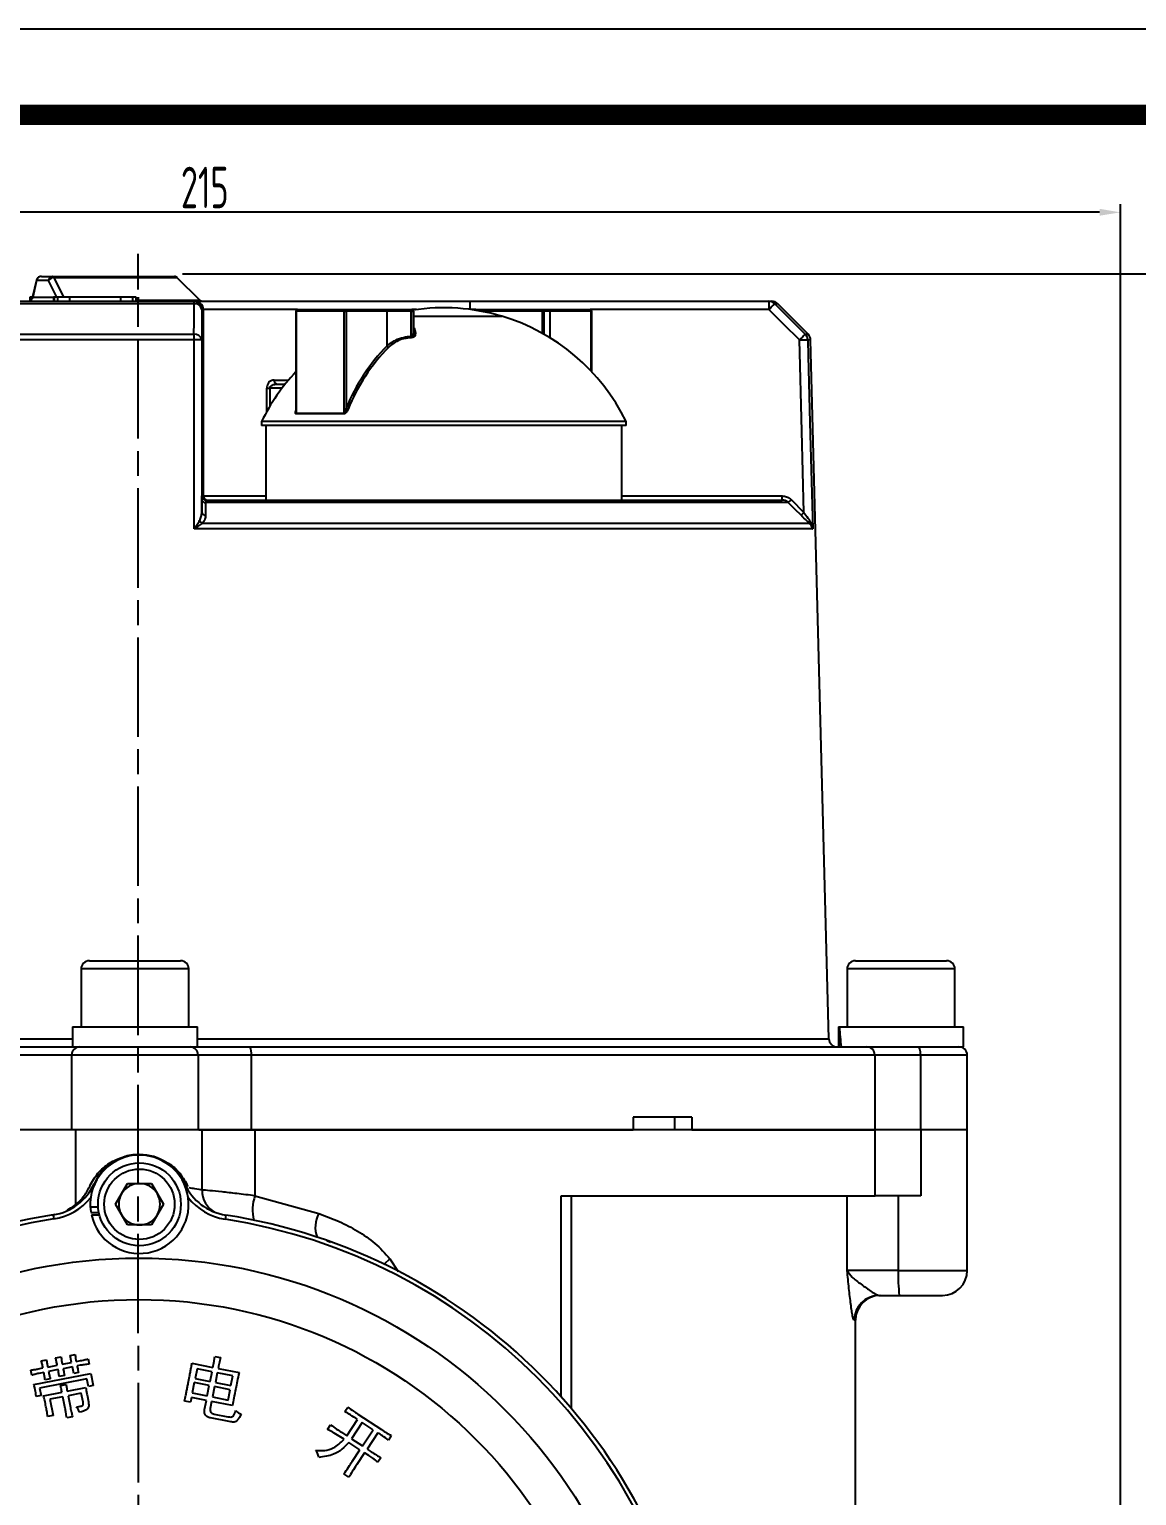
# Model space of a CAD drawing. Header units: millimetres. Extents: x 7829 to 9013, y 2050 to 2917.
# Drawn here: x 8689.8 to 8823.4, y 2739.6 to 2916.6 of the extents above; entities that cross this region are included whole.
import ezdxf

# ---------------------------------------------------------------- set-up
doc = ezdxf.new("R2010")
doc.units = ezdxf.units.MM
doc.linetypes.add('AM_ISO08W050', pattern=[18, 12, -1.5, 3, -1.5])
doc.layers.add('AM_5', color=3, linetype='Continuous', lineweight=25)
doc.layers.add('AM_7', color=4, linetype='AM_ISO08W050', lineweight=25)
doc.styles.add('工程字', font='gbenor.shx', dxfattribs={"width": 0.707, "bigfont": 'hztxt.shx'})
doc.dimstyles.new('AM_GB$0', dxfattribs={"dimtxt": 3.5, "dimasz": 2.5, "dimexe": 1, "dimexo": 1, "dimgap": 0.5, "dimtad": 1, "dimdsep": 46, "dimtxsty": '工程字', "dimcen": 0, "dimclrd": 256, "dimclre": 256, "dimclrt": 2, "dimadec": 0, "dimazin": 2, "dimtp": 0.1, "dimtm": 0.1, "dimtfac": 0.71, "dimtmove": 0, "dimatfit": 3, "dimfxl": 0, "dimlwd": -1, "dimlwe": -1, "dimarcsym": 0})

# ---------------------------------------------------------------- blocks, each defined once
blk = doc.blocks.new('*D30')
at = {"layer": 'AM_5', "transparency": 16777216}
for p, q in [((8708.28, 2887.08), (8851.25, 2887.08)), ((8850.25, 2590.58), (8850.25, 2884.58)), ((8775.49, 2588.08), (8851.25, 2588.08))]:
    blk.add_line(p, q, dxfattribs=at)
for points in [[(8849.84, 2884.58), (8850.67, 2884.58), (8850.25, 2887.08)], [(8849.84, 2590.58), (8850.67, 2590.58), (8850.25, 2588.08)]]:
    blk.add_solid(points, dxfattribs=at)
at = {"layer": 'Defpoints', "color": 0}
for p in [(8707.28, 2887.08), (8850.25, 2887.08), (8774.49, 2588.08)]:
    blk.add_point(p, dxfattribs=at)
at = {"layer": 'AM_5', "color": 2, "transparency": 16777216, "insert": (8847.25, 2737.58), "char_height": 5, "attachment_point": 5, "rotation": 90, "style": '工程字'}
blk.add_mtext('299', dxfattribs=at)
blk = doc.blocks.new('*D31')
at = {"layer": 'AM_5', "transparency": 16777216}
for p, q in [((8602.99, 2794.08), (8602.99, 2895.52)), ((8818.97, 2894.52), (8605.49, 2894.52)), ((8821.47, 2726.28), (8821.47, 2895.52))]:
    blk.add_line(p, q, dxfattribs=at)
for points in [[(8605.49, 2894.94), (8605.49, 2894.11), (8602.99, 2894.52)], [(8818.97, 2894.94), (8818.97, 2894.11), (8821.47, 2894.52)]]:
    blk.add_solid(points, dxfattribs=at)
at = {"layer": 'Defpoints', "color": 0}
for p in [(8602.99, 2894.52), (8602.99, 2793.08), (8821.47, 2725.28)]:
    blk.add_point(p, dxfattribs=at)
at = {"layer": 'AM_5', "color": 2, "transparency": 16777216, "insert": (8710.95, 2897.52), "char_height": 5, "attachment_point": 5, "style": '工程字'}
blk.add_mtext('215', dxfattribs=at)

msp = doc.modelspace()

# ---------------------------------------------------------------- linework, layer by layer
msp.add_line((9012.977, 2916.611), (7829.102, 2916.611))
at = {"color": 7, "linetype": 'Continuous', "lineweight": 25}
for p, q in [((8690.639, 2886.324), (8690.175, 2884.324)), ((8690.66, 2886.279), (8690.196, 2884.279)), ((8692.093, 2886.279), (8690.66, 2886.279)), ((8690.716, 2886.511), (8690.717, 2886.511)), ((8691.246, 2886.779), (8692.528, 2886.779)), ((8692.528, 2886.779), (8707.284, 2886.779)), ((8707.638, 2886.632), (8692.729, 2886.632)), ((8710.345, 2883.925), (8707.638, 2886.632)), ((8626.573, 2883.779), (8709.605, 2883.779)), ((8689.841, 2884.279), (8689.841, 2883.836)), ((8689.949, 2884.279), (8689.841, 2884.279)), ((8689.949, 2884.279), (8689.949, 2883.934)), ((8690.139, 2884.279), (8689.949, 2884.279)), ((8690.139, 2884.279), (8690.139, 2884.214)), ((8690.196, 2884.279), (8692.685, 2884.279)), ((8692.685, 2883.78), (8692.654, 2883.779)), ((8692.685, 2884.279), (8692.685, 2883.779)), ((8692.758, 2884.279), (8692.685, 2884.279)), ((8692.758, 2884.279), (8692.758, 2883.779)), ((8693.17, 2884.279), (8692.758, 2884.279)), ((8693.17, 2884.279), (8693.17, 2883.779)), ((8694.611, 2884.279), (8694.611, 2883.779)), ((8700.793, 2884.279), (8694.611, 2884.279)), ((8700.793, 2884.279), (8700.793, 2883.779)), ((8702.225, 2884.279), (8702.225, 2883.779)), ((8702.637, 2884.279), (8702.225, 2884.279)), ((8702.637, 2884.279), (8702.637, 2883.779)), ((8702.652, 2884.279), (8702.637, 2884.279)), ((8702.652, 2884.279), (8702.652, 2883.779)), ((8702.668, 2884.279), (8702.668, 2883.779)), ((8702.679, 2884.279), (8702.679, 2883.779)), ((8702.689, 2884.279), (8702.689, 2883.779)), ((8702.694, 2884.279), (8702.694, 2883.779)), ((8702.708, 2884.279), (8702.708, 2883.779)), ((8702.725, 2884.279), (8702.725, 2883.779)), ((8702.817, 2883.925), (8710.345, 2883.925)), ((8702.885, 2884.279), (8702.885, 2883.779)), ((8702.899, 2884.279), (8702.899, 2883.779)), ((8709.605, 2883.779), (8709.788, 2883.779)), ((8709.788, 2883.779), (8742.955, 2883.779)), ((8742.955, 2883.779), (8779.051, 2883.779)), ((8779.051, 2883.779), (8779.409, 2883.779)), ((8709.666, 2883.486), (8625.866, 2883.486)), ((8710.605, 2882.779), (8710.586, 2879.111)), ((8710.788, 2882.779), (8710.605, 2882.779)), ((8710.788, 2860.279), (8710.788, 2882.779)), ((8722.153, 2882.779), (8710.788, 2882.779)), ((8721.953, 2882.579), (8721.953, 2870.421)), ((8721.953, 2882.579), (8721.987, 2882.579)), ((8721.987, 2882.579), (8721.987, 2870.295)), ((8727.768, 2882.579), (8721.987, 2882.579)), ((8722.153, 2882.779), (8727.88, 2882.779)), ((8727.768, 2870.295), (8727.768, 2882.579)), ((8727.768, 2882.579), (8728.022, 2882.579)), ((8727.88, 2882.779), (8732.813, 2882.779)), ((8728.022, 2882.579), (8728.022, 2870.866)), ((8732.954, 2882.579), (8728.022, 2882.579)), ((8732.813, 2882.779), (8735.932, 2882.779)), ((8732.954, 2878.399), (8732.954, 2882.579)), ((8735.879, 2882.579), (8732.954, 2882.579)), ((8735.879, 2879.554), (8735.879, 2882.579)), ((8735.879, 2882.579), (8736.132, 2882.579)), ((8736.518, 2882.779), (8735.936, 2882.779)), ((8736.132, 2882.579), (8736.132, 2879.856)), ((8736.136, 2882.579), (8736.132, 2882.579)), ((8736.136, 2879.975), (8736.136, 2882.579)), ((8736.136, 2881.979), (8739.803, 2881.979)), ((8736.136, 2881.976), (8746.803, 2881.976)), ((8739.803, 2881.979), (8746.803, 2881.979)), ((8743.67, 2882.779), (8743.088, 2882.779)), ((8743.67, 2882.779), (8751.7, 2882.779)), ((8751.706, 2882.579), (8744.327, 2882.579)), ((8746.803, 2881.976), (8746.803, 2881.979)), ((8751.7, 2882.779), (8752.521, 2882.779)), ((8751.706, 2879.911), (8751.706, 2882.579)), ((8751.706, 2882.579), (8751.9, 2882.579)), ((8751.9, 2879.802), (8751.9, 2882.579)), ((8752.662, 2882.579), (8751.9, 2882.579)), ((8752.521, 2882.779), (8757.453, 2882.779)), ((8757.595, 2882.579), (8752.662, 2882.579)), ((8752.662, 2879.351), (8752.662, 2882.579)), ((8779.046, 2882.779), (8757.453, 2882.779)), ((8757.595, 2875.34), (8757.595, 2882.579)), ((8757.595, 2882.579), (8757.653, 2882.579)), ((8757.653, 2875.278), (8757.653, 2882.579)), ((8780.116, 2883.486), (8779.755, 2883.486)), ((8783.784, 2879.818), (8780.116, 2883.486)), ((8736.132, 2879.856), (8736.115, 2879.975)), ((8709.669, 2879.137), (8621.906, 2879.137)), ((8622.198, 2879.818), (8709.645, 2879.818)), ((8710.586, 2879.111), (8710.584, 2858.304)), ((8783.438, 2879.818), (8783.784, 2879.818)), ((8784.076, 2879.137), (8783.729, 2879.137)), ((8786.286, 2794.753), (8784.076, 2879.137)), ((8718.432, 2873.279), (8718.815, 2873.279)), ((8718.432, 2870.478), (8718.432, 2873.279)), ((8718.815, 2873.279), (8718.815, 2871.137)), ((8720.265, 2873.279), (8718.815, 2873.279)), ((8719.332, 2874.279), (8721.063, 2874.279)), ((8719.698, 2873.779), (8720.653, 2873.779)), ((8727.755, 2870.2), (8721.967, 2870.2)), ((8721.987, 2870.295), (8727.768, 2870.295)), ((8717.803, 2869.279), (8717.803, 2868.779)), ((8761.803, 2869.279), (8717.803, 2869.279)), ((8761.803, 2868.779), (8717.803, 2868.779)), ((8718.303, 2868.779), (8718.303, 2859.779)), ((8761.303, 2859.779), (8761.303, 2868.779)), ((8761.803, 2868.779), (8761.803, 2869.279)), ((8710.584, 2858.304), (8710.592, 2859.84)), ((8710.597, 2860.279), (8710.788, 2860.279)), ((8710.788, 2860.279), (8718.303, 2860.279)), ((8781.377, 2859.486), (8711.055, 2859.486)), ((8711.097, 2859.779), (8780.662, 2859.779)), ((8761.303, 2860.279), (8780.664, 2860.279)), ((8781.731, 2859.84), (8783.276, 2858.304)), ((8710.675, 2856.98), (8783.936, 2856.98)), ((8784.329, 2856.299), (8709.665, 2856.299)), ((8697.025, 2804.179), (8708.025, 2804.179)), ((8789.49, 2804.179), (8800.49, 2804.179)), ((8696.025, 2803.179), (8696.025, 2796.179)), ((8709.025, 2803.179), (8696.025, 2803.179)), ((8709.025, 2796.179), (8709.025, 2803.179)), ((8788.49, 2803.179), (8788.49, 2796.179)), ((8801.49, 2803.179), (8788.49, 2803.179)), ((8801.49, 2796.179), (8801.49, 2803.179)), ((8694.985, 2796.179), (8694.985, 2793.779)), ((8694.985, 2796.179), (8710.065, 2796.179)), ((8710.065, 2793.779), (8710.065, 2796.179)), ((8787.45, 2796.179), (8787.45, 2793.779)), ((8787.45, 2796.179), (8787.559, 2796.179)), ((8787.559, 2796.179), (8802.53, 2796.179)), ((8802.53, 2793.779), (8802.53, 2796.179)), ((8619.696, 2794.753), (8694.985, 2794.753)), ((8688.685, 2793.779), (8694.985, 2793.779)), ((8694.985, 2793.779), (8710.061, 2793.779)), ((8710.061, 2793.779), (8716.405, 2793.779)), ((8710.065, 2794.753), (8786.286, 2794.753)), ((8716.405, 2793.779), (8790.834, 2793.779)), ((8790.834, 2793.779), (8795.136, 2793.779)), ((8795.136, 2793.779), (8802.53, 2793.779)), ((8694.882, 2792.779), (8688.525, 2792.779)), ((8710.143, 2792.779), (8694.882, 2792.779)), ((8694.882, 2792.779), (8694.882, 2783.779)), ((8710.143, 2792.779), (8710.143, 2783.779)), ((8716.556, 2792.779), (8710.143, 2792.779)), ((8716.556, 2792.779), (8716.556, 2783.779)), ((8791.821, 2792.779), (8716.556, 2792.779)), ((8791.821, 2792.779), (8791.821, 2783.779)), ((8797.353, 2792.779), (8791.821, 2792.779)), ((8797.353, 2792.779), (8797.353, 2783.779)), ((8802.99, 2792.779), (8797.353, 2792.779)), ((8802.99, 2783.779), (8802.99, 2792.779)), ((8762.656, 2785.279), (8762.656, 2783.779)), ((8769.763, 2785.279), (8762.656, 2785.279)), ((8767.649, 2785.279), (8767.649, 2783.779)), ((8769.763, 2785.279), (8769.763, 2783.779)), ((8694.882, 2783.779), (8688.525, 2783.779)), ((8710.143, 2783.779), (8694.882, 2783.779)), ((8695.36, 2783.779), (8695.36, 2774.761)), ((8710.239, 2783.779), (8716.556, 2783.779)), ((8710.622, 2776.505), (8710.622, 2783.779)), ((8716.556, 2783.779), (8762.656, 2783.779)), ((8717.007, 2783.779), (8717.007, 2775.797)), ((8769.763, 2783.779), (8791.821, 2783.779)), ((8797.353, 2783.779), (8791.821, 2783.779)), ((8791.893, 2775.779), (8791.893, 2783.779)), ((8802.99, 2783.779), (8797.353, 2783.779)), ((8797.393, 2783.779), (8797.393, 2775.779)), ((8802.991, 2766.779), (8802.991, 2783.779)), ((8697.598, 2777.247), (8697.653, 2777.222)), ((8700.181, 2774.779), (8701.624, 2777.279)), ((8701.624, 2777.279), (8704.511, 2777.279)), ((8704.511, 2777.279), (8705.954, 2774.779)), ((8708.542, 2777.234), (8708.487, 2777.21)), ((8717.007, 2775.797), (8724.715, 2773.663)), ((8753.991, 2751.509), (8753.991, 2775.779)), ((8755.181, 2775.779), (8755.181, 2750.146)), ((8788.496, 2766.779), (8788.496, 2775.779)), ((8794.669, 2775.779), (8794.669, 2766.779)), ((8697.136, 2774.46), (8698.078, 2774.46)), ((8697.208, 2773.804), (8698.163, 2773.804)), ((8701.624, 2772.279), (8700.181, 2774.779)), ((8705.954, 2774.779), (8704.511, 2772.279)), ((8692.507, 2773.472), (8692.892, 2773.582)), ((8692.655, 2773.494), (8692.73, 2773)), ((8697.266, 2773.502), (8698.233, 2773.502)), ((8704.511, 2772.279), (8701.624, 2772.279)), ((8713.478, 2773.471), (8713.401, 2772.977)), ((8725.684, 2770.411), (8726.108, 2770.199)), ((8733.303, 2768.203), (8734.315, 2766.676)), ((8794.669, 2766.779), (8788.496, 2766.779)), ((8794.669, 2766.779), (8802.991, 2766.779)), ((8792.338, 2763.779), (8794.79, 2763.779)), ((8789.491, 2760.779), (8789.343, 2760.779)), ((8789.491, 2727.779), (8789.491, 2760.779)), ((8692.945, 2756.221), (8693.604, 2756.35)), ((8694.706, 2756.532), (8695.301, 2756.648)), ((8694.87, 2755.686), (8694.706, 2756.532)), ((8696.869, 2756.107), (8696.991, 2755.481)), ((8712.162, 2756.405), (8712.851, 2756.268)), ((8690.069, 2754.13), (8689.946, 2754.757)), ((8690.319, 2753.009), (8697.181, 2754.347)), ((8690.829, 2754.898), (8691.424, 2755.014)), ((8691.529, 2754.481), (8690.902, 2754.359)), ((8691.223, 2755.885), (8691.849, 2756.008)), ((8691.988, 2755.123), (8693.148, 2755.35)), ((8693.252, 2754.817), (8692.093, 2754.59)), ((8693.742, 2755.465), (8694.87, 2755.686)), ((8694.975, 2755.153), (8693.847, 2754.932)), ((8695.133, 2754.339), (8694.975, 2755.153)), ((8695.729, 2754.455), (8695.133, 2754.339)), ((8695.434, 2755.796), (8695.81, 2755.87)), ((8695.915, 2755.336), (8695.539, 2755.262)), ((8697.181, 2754.347), (8697.461, 2752.906)), ((8709.397, 2755.584), (8711.934, 2755.084)), ((8710.014, 2754.91), (8709.784, 2753.751)), ((8711.83, 2754.552), (8710.014, 2754.91)), ((8711.6, 2753.393), (8711.83, 2754.552)), ((8712.456, 2754.429), (8712.227, 2753.269)), ((8714.335, 2754.058), (8712.456, 2754.429)), ((8712.561, 2754.96), (8715.097, 2754.46)), ((8696.721, 2753.706), (8691.019, 2752.593)), ((8691.019, 2752.593), (8691.196, 2751.684)), ((8692.295, 2753.72), (8691.668, 2753.598)), ((8694.037, 2754.125), (8693.379, 2753.997)), ((8693.53, 2752.888), (8694.219, 2753.022)), ((8694.347, 2752.201), (8696.603, 2752.642)), ((8696.898, 2752.797), (8696.721, 2753.706)), ((8697.461, 2752.906), (8696.898, 2752.797)), ((8709.686, 2753.25), (8709.438, 2751.997)), ((8711.502, 2752.892), (8709.686, 2753.25)), ((8709.784, 2753.751), (8711.6, 2753.393)), ((8711.255, 2751.639), (8711.502, 2752.892)), ((8712.128, 2752.768), (8711.881, 2751.516)), ((8714.007, 2752.397), (8712.128, 2752.768)), ((8712.227, 2753.269), (8714.106, 2752.898)), ((8714.106, 2752.898), (8714.335, 2754.058)), ((8691.196, 2751.684), (8690.6, 2751.568)), ((8691.496, 2751.645), (8693.721, 2752.079)), ((8693.824, 2751.546), (8692.258, 2751.24)), ((8692.258, 2751.24), (8692.643, 2749.267)), ((8694.099, 2750.137), (8693.824, 2751.546)), ((8696.048, 2751.98), (8694.451, 2751.668)), ((8694.451, 2751.668), (8694.726, 2750.259)), ((8696.262, 2750.884), (8696.048, 2751.98)), ((8696.743, 2751.758), (8696.901, 2750.943)), ((8709.216, 2750.87), (8708.495, 2751.012)), ((8709.334, 2751.465), (8709.216, 2750.87)), ((8711.15, 2751.108), (8709.334, 2751.465)), ((8709.438, 2751.997), (8711.255, 2751.639)), ((8710.934, 2750.011), (8711.15, 2751.108)), ((8711.776, 2750.984), (8711.609, 2750.138)), ((8714.312, 2750.484), (8711.776, 2750.984)), ((8711.881, 2751.516), (8713.76, 2751.145)), ((8713.76, 2751.145), (8714.007, 2752.397)), ((8692.643, 2749.267), (8691.985, 2749.139)), ((8694.976, 2749.137), (8694.287, 2749.003)), ((8714.087, 2748.51), (8711.644, 2748.993)), ((8712.093, 2749.457), (8713.753, 2749.128)), ((8727.874, 2749.753), (8728.224, 2750.284)), ((8729.428, 2749.455), (8732.298, 2747.572)), ((8725.775, 2747.594), (8726.141, 2748.153)), ((8727.452, 2747.254), (8728.09, 2746.835)), ((8728.09, 2746.835), (8729.38, 2748.802)), ((8729.939, 2748.436), (8728.649, 2746.469)), ((8731.268, 2747.565), (8729.939, 2748.436)), ((8729.977, 2745.598), (8731.268, 2747.565)), ((8727.768, 2746.402), (8727.156, 2746.803)), ((8729.681, 2745.147), (8728.353, 2746.018)), ((8728.649, 2746.469), (8729.977, 2745.598)), ((8731.825, 2747.199), (8730.535, 2745.232)), ((8733.459, 2746.849), (8733.11, 2746.318)), ((8728.74, 2743.712), (8729.681, 2745.147)), ((8730.239, 2744.781), (8729.297, 2743.346)), ((8730.744, 2744.45), (8730.239, 2744.781)), ((8730.535, 2745.232), (8731.04, 2744.901)), ((8732.2, 2744.178), (8731.852, 2743.647)), ((8728.349, 2741.84), (8727.737, 2742.241))]:
    msp.add_line(p, q, dxfattribs=at)
at = {"const_width": 2.475}
msp.add_lwpolyline([(9002.664, 2906.299), (7880.664, 2906.299), (7880.664, 2060.674), (9002.664, 2060.674)], close=True, dxfattribs=at)
at = {"color": 7, "linetype": 'Continuous', "lineweight": 25, "flags": 128}
for points in [[(8693.088, 2884.279), (8692.777, 2884.905), (8692.093, 2886.279)], [(8692.729, 2886.632), (8693.08, 2885.927), (8693.898, 2884.279)], [(8709.645, 2879.818), (8709.653, 2881.23), (8709.666, 2883.486)], [(8727.768, 2882.579), (8727.77, 2882.618), (8727.777, 2882.655), (8727.787, 2882.69), (8727.801, 2882.72), (8727.818, 2882.745), (8727.837, 2882.764), (8727.858, 2882.775), (8727.88, 2882.779)], [(8782.729, 2879.111), (8780.837, 2880.995), (8779.046, 2882.779)], [(8779.755, 2883.486), (8781.172, 2882.075), (8783.438, 2879.818)], [(8709.665, 2856.299), (8709.665, 2858.299), (8709.667, 2866.296), (8709.669, 2879.137)], [(8782.729, 2879.111), (8782.913, 2879.116), (8783.091, 2879.121), (8783.257, 2879.125), (8783.405, 2879.129), (8783.53, 2879.132), (8783.628, 2879.135), (8783.695, 2879.137), (8783.729, 2879.137)], [(8783.276, 2858.304), (8783.018, 2868.093), (8782.729, 2879.111)], [(8783.729, 2879.137), (8783.782, 2877.138), (8783.992, 2869.141), (8784.329, 2856.299)], [(8711.055, 2859.486), (8711.052, 2858.781), (8711.048, 2857.95)], [(8782.922, 2857.95), (8782.213, 2858.655), (8781.377, 2859.486)], [(8797.353, 2792.779), (8797.348, 2792.974), (8797.331, 2793.162), (8797.304, 2793.334), (8797.267, 2793.486), (8797.222, 2793.61), (8797.171, 2793.703), (8797.116, 2793.76), (8797.058, 2793.779)], [(8732.607, 2767.546), (8732.688, 2767.63), (8733.303, 2768.203)]]:
    msp.add_lwpolyline(points, dxfattribs=at)
at = {"color": 7, "linetype": 'Continuous', "lineweight": 25}
for centre, radius in [((8703.067, 2774.779), 5), ((8703.067, 2774.779), 4.25), ((8702.991, 2705.779), 62.5), ((8702.991, 2705.779), 57.5)]:
    msp.add_circle(centre, radius, dxfattribs=at)
for centre, radius, start, end in [((8690.686, 2886.318), 0.0471, 172.681, 236.94882), ((8690.742, 2886.513), 0.0259, 184.22425, 239.76676), ((8692.563, 2886.31), 0.471, 94.30762, 183.74052), ((8692.712, 2885.915), 0.718, 88.62584, 149.53749), ((8692.502, 2886.532), 0.248, 23.88077, 84.07798), ((8707.284, 2886.279), 0.5, 45, 90), ((8690.222, 2884.318), 0.0473, 173.21298, 236.84132), ((8709.11, 2883.522), 0.558, 356.24744, 27.3572), ((8709.605, 2882.779), 1, 359.99963, 89.99963), ((8709.788, 2882.779), 1, 359.99963, 89.99963), ((8710.699, 2884.279), 0.5, 225, 270), ((8792.261, 2883.029), 49.311, 179.12852, 180.29047), ((8828.357, 2883.029), 49.311, 179.12852, 180.29047), ((8779.051, 2882.786), 0.993, 44.83297, 89.9766), ((8779.409, 2882.779), 1, 45, 90), ((8709.745, 2882.613), 0.876, 10.90039, 95.12448), ((8722.153, 2882.579), 0.2, 90, 180), ((8722.172, 2882.595), 0.185, 95.85594, 184.84991), ((8727.845, 2882.604), 0.179, 351.95053, 78.57825), ((8732.777, 2882.604), 0.179, 351.95053, 78.57825), ((8736.106, 2882.625), 0.232, 138.45919, 191.56113), ((8735.932, 2882.579), 0.2, 359.98753, 89.98752), ((8735.936, 2882.579), 0.2, 0, 90), ((8739.803, 2858.5), 24.5, 73.39845, 98.73703), ((8743.67, 2882.579), 0.2, 90, 136.76973), ((8739.803, 2858.497), 24.5, 26.10891, 73.39845), ((8751.7, 2882.579), 0.2, 0, 90), ((8750.007, 2882.629), 1.7, 358.316, 5.06374), ((8752.485, 2882.604), 0.179, 351.95053, 78.57825), ((8757.453, 2882.579), 0.2, 0, 90), ((8757.418, 2882.604), 0.179, 351.95053, 78.57825), ((8836.834, 2825.556), 81.326, 134.57608, 135.28148), ((8709.725, 2878.945), 0.877, 10.94053, 95.25807), ((8700.672, 2879.16), 8.997, 359.85622, 4.19659), ((8709.883, 2870.541), 8.6, 85.3063, 91.42577), ((8749.45, 2862.216), 23.108, 135.54753, 158.01592), ((8749.512, 2862.186), 22.921, 135.54753, 158.01592), ((8733.229, 2878.533), 0.305, 206.01031, 255.05958), ((8735.413, 2879.526), 0.467, 342.26497, 3.46489), ((8736.327, 2879.876), 0.196, 185.78932, 279.85065), ((8840.16, 2822.223), 80.837, 134.5625, 135.27231), ((8782.727, 2879.112), 1.002, 1.47293, 44.84894), ((8783.077, 2879.111), 1, 1.5, 45), ((8739.803, 2858.497), 24.5, 136.7681, 153.89109), ((8719.777, 2874.221), 0.449, 172.60135, 259.88195), ((8721.754, 2870.294), 0.233, 336.02255, 0.18045), ((8727.437, 2870.294), 0.331, 343.52019, 0.27864), ((8728.324, 2871.251), 0.49, 231.82957, 262.12121), ((8711.02, 2859.921), 0.436, 190.74768, 274.62199), ((8711.097, 2860.279), 0.5, 179.99963, 269.99963), ((8711.288, 2860.279), 0.5, 179.99963, 269.99963), ((8756.009, 2860.154), 24.656, 359.12852, 0.29047), ((8752.168, 2889.074), 41.577, 314.63118, 315.32051), ((8711.019, 2857.663), 0.765, 206.20959, 243.20534), ((8711.013, 2858.385), 0.437, 190.7678, 274.68772), ((8753.8, 2887.457), 41.458, 314.62361, 315.315), ((8784.236, 2857.132), 0.336, 144.93451, 206.91318), ((8697.025, 2803.179), 1, 90, 180), ((8708.025, 2803.179), 1, 0, 90), ((8789.49, 2803.179), 1, 90, 180), ((8800.49, 2803.179), 1, 0, 90), ((8695.86, 2792.801), 0.978, 91.33755, 181.27784), ((8709.166, 2792.802), 0.977, 358.63513, 88.56678), ((8714.784, 2793.023), 1.789, 352.14849, 24.99381), ((8787.286, 2794.779), 1, 181.5, 270), ((8790.827, 2792.785), 0.994, 359.62752, 89.62261), ((8801.99, 2792.779), 1, 0, 90), ((8703.067, 2774.779), 5.94, 192.41467, 183.08092), ((8703.067, 2774.779), 6, 24.1596, 155.71351), ((8691.674, 2779.92), 6.5, 278.67897, 335.71351), ((8691.674, 2779.92), 7, 278.67897, 321.9381), ((8703.067, 2774.779), 2.5, 150, 210), ((8703.067, 2774.779), 2.5, 90, 150), ((8703.067, 2774.779), 2.5, 30, 90), ((8703.067, 2774.779), 2.5, 330, 30), ((8714.473, 2779.895), 6.5, 204.1596, 261.19414), ((8714.473, 2779.895), 7, 217.935, 261.19414), ((8713.566, 2776.417), 2.945, 178.29626, 242.77131), ((8721.817, 2774.094), 5.103, 160.51284, 194.01161), ((8703.067, 2774.779), 5.94, 183.08092, 189.44149), ((8702.991, 2705.779), 68.5, 98.67897, 171.19414), ((8702.991, 2705.779), 68, 98.67897, 171.19414), ((8703.067, 2774.779), 2.5, 210, 270), ((8703.067, 2774.779), 2.5, 270, 330), ((8702.991, 2705.779), 68, 8.67897, 81.19414), ((8702.991, 2705.779), 68.5, 8.67897, 81.19414), ((8727.814, 2771.994), 3.519, 151.68379, 199.57279), ((8813.381, 2766.03), 18.727, 177.7085, 186.90425), ((8799.991, 2766.779), 3, 270, 0), ((8792.34, 2760.781), 2.997, 90.04912, 180.04904), ((8792.491, 2760.779), 3, 90, 180)]:
    msp.add_arc(centre, radius, start, end, dxfattribs=at)
for centre, start_param, end_param in [((8794.99, 2796.179), 1.5707963, 1.6869097), ((8794.99, 2799.687), 1.7409818, 1.8600299)]:
    msp.add_ellipse(centre, major_axis=(0, 20.716), ratio=0.3639702, start_param=start_param, end_param=end_param, dxfattribs=at)
for points, knots in [([(8690.722, 2886.508), (8690.697, 2886.468), (8690.655, 2886.399), (8690.639, 2886.322), (8690.632, 2886.29)], [0, 0, 0, 0, 0.58114778, 1, 1, 1, 1]), ([(8690.729, 2886.49), (8690.723, 2886.479), (8690.689, 2886.412), (8690.673, 2886.339), (8690.66, 2886.279)], [0, 0, 0, 0, 0.17192936, 1, 1, 1, 1]), ([(8691.246, 2886.779), (8691.193, 2886.776), (8691.065, 2886.768), (8690.89, 2886.692), (8690.766, 2886.593), (8690.729, 2886.524), (8690.72, 2886.508)], [0, 0, 0, 0, 0.2564594, 0.6221992, 0.9143551, 1, 1, 1, 1]), ([(8691.246, 2886.779), (8691.244, 2886.779), (8691.241, 2886.779), (8691.233, 2886.779), (8691.219, 2886.778), (8691.187, 2886.777), (8691.115, 2886.768), (8690.987, 2886.733), (8690.834, 2886.644), (8690.762, 2886.538), (8690.729, 2886.49)], [0, 0, 0, 0, 0.0072899, 0.0172545, 0.0368017, 0.0786502, 0.1697515, 0.388163, 0.719504, 1, 1, 1, 1]), ([(8690.171, 2884.324), (8690.163, 2884.29), (8690.142, 2884.196), (8690.058, 2884.048), (8689.961, 2883.931), (8689.9, 2883.89), (8689.887, 2883.881)], [0, 0, 0, 0, 0.2077819, 0.5836126, 0.9120436, 1, 1, 1, 1]), ([(8690.196, 2884.279), (8690.172, 2884.22), (8690.124, 2884.102), (8690.017, 2883.969), (8689.942, 2883.908), (8689.92, 2883.89)], [0, 0, 0, 0, 0.4196785, 0.8311115, 1, 1, 1, 1]), ([(8694.611, 2884.279), (8694.436, 2884.279), (8694.089, 2884.279), (8693.57, 2884.279), (8693.274, 2884.279), (8693.205, 2884.279), (8693.17, 2884.279)], [0, 0, 0, 0, 0.2815521, 0.5612636, 0.7788601, 1, 1, 1, 1]), ([(8702.225, 2884.279), (8702.195, 2884.279), (8702.135, 2884.279), (8701.968, 2884.279), (8701.468, 2884.279), (8701.072, 2884.279), (8700.793, 2884.279)], [0, 0, 0, 0, 0.1873742, 0.3732267, 0.5588334, 1, 1, 1, 1]), ([(8736.136, 2880.628), (8736.17, 2880.594), (8736.4, 2880.367), (8736.378, 2879.998), (8736.36, 2879.683)], [0, 0, 0, 0, 0.1472901, 1, 1, 1, 1]), ([(8732.954, 2878.399), (8733.221, 2878.611), (8733.705, 2878.995), (8734.676, 2879.389), (8735.415, 2879.535), (8735.808, 2879.551), (8735.879, 2879.554)], [0, 0, 0, 0, 0.3540546, 0.642771, 0.9353249, 1, 1, 1, 1]), ([(8735.857, 2879.384), (8735.792, 2879.381), (8735.427, 2879.365), (8734.741, 2879.219), (8733.841, 2878.827), (8733.396, 2878.447), (8733.15, 2878.238)], [0, 0, 0, 0, 0.06404267, 0.35441194, 0.64307395, 1, 1, 1, 1]), ([(8736.36, 2879.683), (8736.351, 2879.649), (8736.334, 2879.585), (8736.229, 2879.493), (8736.1, 2879.429), (8735.969, 2879.392), (8735.892, 2879.386), (8735.857, 2879.384)], [0, 0, 0, 0, 0.257956, 0.4849143, 0.7035846, 0.8642778, 1, 1, 1, 1]), ([(8735.879, 2879.554), (8735.897, 2879.557), (8735.937, 2879.563), (8736.005, 2879.602), (8736.068, 2879.668), (8736.119, 2879.758), (8736.128, 2879.822), (8736.132, 2879.856)], [0, 0, 0, 0, 0.1132161, 0.2576182, 0.4754186, 0.7185181, 1, 1, 1, 1]), ([(8719.332, 2874.279), (8719.232, 2874.269), (8719.023, 2874.249), (8718.751, 2874.079), (8718.561, 2873.829), (8718.452, 2873.559), (8718.439, 2873.372), (8718.432, 2873.279)], [0, 0, 0, 0, 0.2368427, 0.4996145, 0.699606, 0.8497939, 1, 1, 1, 1]), ([(8718.815, 2873.279), (8718.818, 2873.309), (8718.822, 2873.357), (8718.86, 2873.449), (8718.949, 2873.563), (8719.141, 2873.684), (8719.402, 2873.764), (8719.601, 2873.774), (8719.698, 2873.779)], [0, 0, 0, 0, 0.0747834, 0.1171049, 0.2469691, 0.4436804, 0.7296183, 1, 1, 1, 1]), ([(8721.967, 2870.2), (8721.955, 2870.202), (8721.928, 2870.207), (8721.902, 2870.253), (8721.894, 2870.36), (8721.913, 2870.481), (8721.946, 2870.571), (8721.953, 2870.588)], [0, 0, 0, 0, 0.114829, 0.2566387, 0.4794168, 0.8964549, 1, 1, 1, 1]), ([(8721.953, 2870.419), (8721.954, 2870.393), (8721.954, 2870.351), (8721.965, 2870.312), (8721.976, 2870.297), (8721.983, 2870.296), (8721.987, 2870.295)], [0, 0, 0, 0, 0.4920564, 0.794991, 0.8791191, 1, 1, 1, 1]), ([(8728.257, 2870.766), (8728.202, 2870.651), (8728.118, 2870.476), (8727.962, 2870.299), (8727.86, 2870.227), (8727.799, 2870.202), (8727.765, 2870.2), (8727.755, 2870.2)], [0, 0, 0, 0, 0.4935098, 0.7465115, 0.851032, 0.9564885, 1, 1, 1, 1]), ([(8727.768, 2870.295), (8727.773, 2870.296), (8727.785, 2870.297), (8727.803, 2870.308), (8727.829, 2870.333), (8727.877, 2870.403), (8727.954, 2870.584), (8727.994, 2870.752), (8728.022, 2870.866)], [0, 0, 0, 0, 0.0275852, 0.0617297, 0.104186, 0.1954073, 0.4521438, 1, 1, 1, 1]), ([(8710.592, 2859.84), (8710.592, 2859.957), (8710.593, 2860.106), (8710.594, 2860.157), (8710.594, 2860.168)], [0, 0, 0, 0, 0.7904545, 1, 1, 1, 1]), ([(8710.594, 2860.168), (8710.595, 2860.212), (8710.596, 2860.274), (8710.597, 2860.278), (8710.597, 2860.279)], [0, 0, 0, 0, 0.6936881, 1, 1, 1, 1]), ([(8711.097, 2859.779), (8711.095, 2859.778), (8711.086, 2859.772), (8711.071, 2859.701), (8711.06, 2859.558), (8711.055, 2859.486)], [0, 0, 0, 0, 0.1397782, 0.570273, 1, 1, 1, 1]), ([(8781.377, 2859.486), (8781.351, 2859.51), (8781.241, 2859.612), (8781.004, 2859.745), (8780.776, 2859.768), (8780.662, 2859.779)], [0, 0, 0, 0, 0.1363861, 0.5678689, 1, 1, 1, 1]), ([(8780.664, 2860.279), (8780.834, 2860.262), (8781.175, 2860.228), (8781.528, 2860.028), (8781.692, 2859.876), (8781.731, 2859.84)], [0, 0, 0, 0, 0.4316487, 0.8633395, 1, 1, 1, 1]), ([(8709.665, 2856.299), (8709.667, 2856.302), (8709.789, 2856.484), (8710.027, 2856.843), (8710.233, 2857.167), (8710.333, 2857.325)], [0, 0, 0, 0, 0.006055, 0.5138842, 1, 1, 1, 1]), ([(8710.675, 2856.98), (8710.521, 2856.875), (8710.207, 2856.661), (8709.85, 2856.422), (8709.667, 2856.301), (8709.665, 2856.299)], [0, 0, 0, 0, 0.48639231, 0.99392812, 1, 1, 1, 1]), ([(8710.333, 2857.325), (8710.41, 2857.485), (8710.559, 2857.796), (8710.576, 2858.137), (8710.584, 2858.304)], [0, 0, 0, 0, 0.51148088, 1, 1, 1, 1]), ([(8711.048, 2857.95), (8711.035, 2857.784), (8711.009, 2857.438), (8710.789, 2857.137), (8710.675, 2856.98)], [0, 0, 0, 0, 0.4802547, 1, 1, 1, 1]), ([(8783.936, 2856.98), (8783.833, 2857.075), (8783.514, 2857.368), (8783.161, 2857.715), (8782.922, 2857.95)], [0, 0, 0, 0, 0.3221832, 1, 1, 1, 1]), ([(8783.276, 2858.304), (8783.435, 2858.069), (8783.668, 2857.727), (8783.891, 2857.421), (8783.961, 2857.325)], [0, 0, 0, 0, 0.6864243, 1, 1, 1, 1]), ([(8784.329, 2856.299), (8784.329, 2856.301), (8784.309, 2856.422), (8784.235, 2856.661), (8784.034, 2856.875), (8783.936, 2856.98)], [0, 0, 0, 0, 0.0060719, 0.5136077, 1, 1, 1, 1]), ([(8783.961, 2857.325), (8784.055, 2857.167), (8784.247, 2856.843), (8784.313, 2856.484), (8784.329, 2856.302), (8784.329, 2856.299)], [0, 0, 0, 0, 0.4861158, 0.993945, 1, 1, 1, 1]), ([(8697.062, 2776.942), (8697.364, 2777.488), (8697.969, 2778.579), (8699.418, 2779.818), (8701.12, 2780.567), (8702.457, 2780.868), (8703.149, 2780.757), (8703.227, 2780.745)], [0, 0, 0, 0, 0.2422353, 0.4844707, 0.726706, 0.9689413, 1, 1, 1, 1]), ([(8705.89, 2780.027), (8706.104, 2779.937), (8706.891, 2779.605), (8708.005, 2778.563), (8708.615, 2777.483), (8708.92, 2776.942)], [0, 0, 0, 0, 0.1575678, 0.5787839, 1, 1, 1, 1]), ([(8694.337, 2774.112), (8694.641, 2774.272), (8695.385, 2774.665), (8696.348, 2775.632), (8696.824, 2776.506), (8697.062, 2776.942)], [0, 0, 0, 0, 0.2566224, 0.6283112, 1, 1, 1, 1]), ([(8709.012, 2776.791), (8709.259, 2776.753), (8709.995, 2776.637), (8710.371, 2776.558), (8710.622, 2776.505)], [0, 0, 0, 0, 0.3349927, 1, 1, 1, 1]), ([(8717.007, 2775.797), (8716.265, 2775.889), (8714.825, 2776.069), (8712.964, 2776.275), (8711.461, 2776.426), (8710.902, 2776.479), (8710.622, 2776.505)], [0, 0, 0, 0, 0.2578518, 0.5006261, 0.7496641, 1, 1, 1, 1]), ([(8724.715, 2773.663), (8725.545, 2773.357), (8727.156, 2772.761), (8729.426, 2771.555), (8731.562, 2770.141), (8732.723, 2768.849), (8733.303, 2768.203)], [0, 0, 0, 0, 0.2565274, 0.4981615, 0.749285, 1, 1, 1, 1]), ([(8789.343, 2760.779), (8789.315, 2760.806), (8789.26, 2760.861), (8789.158, 2761.276), (8789.047, 2761.891), (8788.933, 2762.685), (8788.821, 2763.614), (8788.712, 2764.622), (8788.606, 2765.687), (8788.533, 2766.415), (8788.496, 2766.779)], [0, 0, 0, 0, 0.1248887, 0.2501878, 0.3718658, 0.5005092, 0.6248477, 0.7494454, 0.874699, 1, 1, 1, 1]), ([(8788.496, 2766.779), (8788.666, 2766.515), (8789.006, 2765.987), (8790.157, 2765.139), (8791.209, 2764.383), (8791.943, 2763.876), (8792.206, 2763.811), (8792.338, 2763.779)], [0, 0, 0, 0, 0.2505262, 0.5007561, 0.7508761, 0.8757262, 1, 1, 1, 1]), ([(8794.79, 2763.779), (8795.122, 2763.779), (8795.795, 2763.779), (8796.776, 2763.779), (8797.685, 2763.779), (8798.478, 2763.779), (8799.133, 2763.779), (8799.62, 2763.779), (8799.933, 2763.779), (8799.972, 2763.779), (8799.991, 2763.779)], [0, 0, 0, 0, 0.123724, 0.25, 0.376276, 0.5, 0.623724, 0.75, 0.876276, 1, 1, 1, 1]), ([(8693.148, 2755.35), (8693.114, 2755.514), (8693.054, 2755.806), (8692.979, 2756.094), (8692.945, 2756.221)], [0, 0, 0, 0, 0.5599884, 1, 1, 1, 1]), ([(8693.604, 2756.35), (8693.626, 2756.184), (8693.665, 2755.888), (8693.719, 2755.594), (8693.742, 2755.465)], [0, 0, 0, 0, 0.5599958, 1, 1, 1, 1]), ([(8695.301, 2756.648), (8695.321, 2756.488), (8695.356, 2756.202), (8695.41, 2755.92), (8695.434, 2755.796)], [0, 0, 0, 0, 0.559965, 1, 1, 1, 1]), ([(8695.81, 2755.87), (8696.008, 2755.912), (8696.362, 2755.987), (8696.714, 2756.07), (8696.869, 2756.107)], [0, 0, 0, 0, 0.5599927, 1, 1, 1, 1]), ([(8711.934, 2755.084), (8711.982, 2755.33), (8712.068, 2755.768), (8712.133, 2756.211), (8712.162, 2756.405)], [0, 0, 0, 0, 0.5600146, 1, 1, 1, 1]), ([(8712.851, 2756.268), (8712.791, 2756.025), (8712.685, 2755.591), (8712.599, 2755.153), (8712.561, 2754.96)], [0, 0, 0, 0, 0.5599714, 1, 1, 1, 1]), ([(8689.946, 2754.757), (8690.111, 2754.781), (8690.406, 2754.825), (8690.7, 2754.875), (8690.829, 2754.898)], [0, 0, 0, 0, 0.5600119, 1, 1, 1, 1]), ([(8690.902, 2754.359), (8690.746, 2754.319), (8690.466, 2754.249), (8690.19, 2754.167), (8690.069, 2754.13)], [0, 0, 0, 0, 0.55995416, 1, 1, 1, 1]), ([(8691.424, 2755.014), (8691.391, 2755.178), (8691.333, 2755.47), (8691.256, 2755.758), (8691.223, 2755.885)], [0, 0, 0, 0, 0.560013, 1, 1, 1, 1]), ([(8691.668, 2753.598), (8691.646, 2753.763), (8691.607, 2754.059), (8691.553, 2754.352), (8691.529, 2754.481)], [0, 0, 0, 0, 0.55998211, 1, 1, 1, 1]), ([(8691.849, 2756.008), (8691.871, 2755.842), (8691.91, 2755.546), (8691.964, 2755.252), (8691.988, 2755.123)], [0, 0, 0, 0, 0.5599958, 1, 1, 1, 1]), ([(8692.093, 2754.59), (8692.127, 2754.427), (8692.187, 2754.135), (8692.262, 2753.847), (8692.295, 2753.72)], [0, 0, 0, 0, 0.5599848, 1, 1, 1, 1]), ([(8693.379, 2753.997), (8693.359, 2754.15), (8693.324, 2754.425), (8693.274, 2754.697), (8693.252, 2754.817)], [0, 0, 0, 0, 0.5599988, 1, 1, 1, 1]), ([(8693.847, 2754.932), (8693.879, 2754.781), (8693.937, 2754.51), (8694.007, 2754.242), (8694.037, 2754.125)], [0, 0, 0, 0, 0.5599837, 1, 1, 1, 1]), ([(8695.539, 2755.262), (8695.57, 2755.111), (8695.625, 2754.84), (8695.697, 2754.572), (8695.729, 2754.455)], [0, 0, 0, 0, 0.5599939, 1, 1, 1, 1]), ([(8696.991, 2755.481), (8696.79, 2755.459), (8696.43, 2755.42), (8696.072, 2755.362), (8695.915, 2755.336)], [0, 0, 0, 0, 0.5600276, 1, 1, 1, 1]), ([(8708.954, 2753.168), (8709.007, 2753.441), (8709.095, 2753.891), (8709.214, 2754.519), (8709.313, 2755.05), (8709.369, 2755.406), (8709.397, 2755.584)], [0, 0, 0, 0, 0.3400063, 0.5600104, 0.7800122, 1, 1, 1, 1]), ([(8715.097, 2754.46), (8715.014, 2754.1), (8714.865, 2753.457), (8714.739, 2752.809), (8714.683, 2752.524)], [0, 0, 0, 0, 0.5599757, 1, 1, 1, 1]), ([(8690.479, 2752.358), (8690.454, 2752.481), (8690.409, 2752.7), (8690.346, 2752.915), (8690.319, 2753.009)], [0, 0, 0, 0, 0.559965, 1, 1, 1, 1]), ([(8693.721, 2752.079), (8693.69, 2752.231), (8693.634, 2752.502), (8693.562, 2752.77), (8693.53, 2752.888)], [0, 0, 0, 0, 0.5599762, 1, 1, 1, 1]), ([(8694.219, 2753.022), (8694.239, 2752.868), (8694.275, 2752.593), (8694.325, 2752.321), (8694.347, 2752.201)], [0, 0, 0, 0, 0.55997953, 1, 1, 1, 1]), ([(8696.603, 2752.642), (8696.625, 2752.476), (8696.664, 2752.18), (8696.719, 2751.887), (8696.743, 2751.758)], [0, 0, 0, 0, 0.5599824, 1, 1, 1, 1]), ([(8708.495, 2751.012), (8708.553, 2751.255), (8708.649, 2751.655), (8708.762, 2752.217), (8708.86, 2752.692), (8708.923, 2753.009), (8708.954, 2753.168)], [0, 0, 0, 0, 0.3399543, 0.5599684, 0.7799841, 1, 1, 1, 1]), ([(8714.683, 2752.524), (8714.608, 2752.144), (8714.475, 2751.466), (8714.362, 2750.784), (8714.312, 2750.484)], [0, 0, 0, 0, 0.5600101, 1, 1, 1, 1]), ([(8690.6, 2751.568), (8690.582, 2751.716), (8690.549, 2751.981), (8690.5, 2752.243), (8690.479, 2752.358)], [0, 0, 0, 0, 0.5599954, 1, 1, 1, 1]), ([(8691.778, 2750.366), (8691.731, 2750.606), (8691.646, 2751.035), (8691.542, 2751.459), (8691.496, 2751.645)], [0, 0, 0, 0, 0.5600047, 1, 1, 1, 1]), ([(8695.465, 2750.305), (8695.661, 2750.337), (8695.907, 2750.377), (8696.167, 2750.458), (8696.254, 2750.513), (8696.299, 2750.662), (8696.279, 2750.785), (8696.262, 2750.884)], [0, 0, 0, 0, 0.5009027, 0.6261266, 0.6883564, 0.7508395, 1, 1, 1, 1]), ([(8696.901, 2750.943), (8696.926, 2750.784), (8696.963, 2750.546), (8696.904, 2750.22), (8696.567, 2749.854), (8696.168, 2749.749), (8695.849, 2749.664)], [0, 0, 0, 0, 0.250416, 0.3755688, 0.499783, 1, 1, 1, 1]), ([(8691.985, 2749.139), (8691.952, 2749.369), (8691.893, 2749.78), (8691.813, 2750.187), (8691.778, 2750.366)], [0, 0, 0, 0, 0.5599759, 1, 1, 1, 1]), ([(8694.287, 2749.003), (8694.256, 2749.215), (8694.201, 2749.594), (8694.13, 2749.971), (8694.099, 2750.137)], [0, 0, 0, 0, 0.5599987, 1, 1, 1, 1]), ([(8694.726, 2750.259), (8694.769, 2750.049), (8694.847, 2749.673), (8694.937, 2749.301), (8694.976, 2749.137)], [0, 0, 0, 0, 0.55999345, 1, 1, 1, 1]), ([(8695.849, 2749.664), (8695.797, 2749.796), (8695.703, 2750.031), (8695.537, 2750.222), (8695.465, 2750.305)], [0, 0, 0, 0, 0.5600669, 1, 1, 1, 1]), ([(8711.644, 2748.993), (8711.513, 2749.021), (8711.252, 2749.078), (8710.972, 2749.357), (8710.899, 2749.7), (8710.922, 2749.907), (8710.934, 2750.011)], [0, 0, 0, 0, 0.2807196, 0.5585997, 0.7788675, 1, 1, 1, 1]), ([(8711.609, 2750.138), (8711.597, 2750.048), (8711.573, 2749.87), (8711.689, 2749.631), (8711.888, 2749.507), (8712.024, 2749.473), (8712.093, 2749.457)], [0, 0, 0, 0, 0.2805663, 0.5584683, 0.778835, 1, 1, 1, 1]), ([(8713.753, 2749.128), (8713.868, 2749.11), (8714.04, 2749.082), (8714.279, 2749.118), (8714.539, 2749.372), (8714.619, 2749.659), (8714.684, 2749.889)], [0, 0, 0, 0, 0.25034804, 0.37531955, 0.49903733, 1, 1, 1, 1]), ([(8715.342, 2749.434), (8715.206, 2749.179), (8715.037, 2748.86), (8714.726, 2748.552), (8714.446, 2748.459), (8714.23, 2748.49), (8714.087, 2748.51)], [0, 0, 0, 0, 0.5007198, 0.6257279, 0.7505021, 1, 1, 1, 1]), ([(8714.684, 2749.889), (8714.795, 2749.786), (8714.993, 2749.604), (8715.235, 2749.486), (8715.342, 2749.434)], [0, 0, 0, 0, 0.5597322, 1, 1, 1, 1]), ([(8729.38, 2748.802), (8729.102, 2748.983), (8728.604, 2749.307), (8728.097, 2749.617), (8727.874, 2749.753)], [0, 0, 0, 0, 0.5599986, 1, 1, 1, 1]), ([(8728.224, 2750.284), (8728.446, 2750.126), (8728.843, 2749.843), (8729.25, 2749.574), (8729.428, 2749.455)], [0, 0, 0, 0, 0.5600013, 1, 1, 1, 1]), ([(8727.156, 2746.803), (8726.905, 2746.962), (8726.456, 2747.246), (8725.983, 2747.488), (8725.775, 2747.594)], [0, 0, 0, 0, 0.5599906, 1, 1, 1, 1]), ([(8726.141, 2748.153), (8726.383, 2747.982), (8726.816, 2747.675), (8727.258, 2747.383), (8727.452, 2747.254)], [0, 0, 0, 0, 0.55999366, 1, 1, 1, 1]), ([(8732.298, 2747.572), (8732.513, 2747.434), (8732.897, 2747.188), (8733.288, 2746.953), (8733.459, 2746.849)], [0, 0, 0, 0, 0.5599962, 1, 1, 1, 1]), ([(8724.366, 2745.098), (8724.723, 2745.059), (8725.436, 2744.981), (8726.695, 2745.365), (8727.361, 2746.009), (8727.768, 2746.402)], [0, 0, 0, 0, 0.2805351, 0.5611514, 1, 1, 1, 1]), ([(8728.353, 2746.018), (8728.083, 2745.735), (8727.544, 2745.169), (8726.335, 2744.417), (8725.325, 2744.3), (8724.708, 2744.228)], [0, 0, 0, 0, 0.2805308, 0.5604348, 1, 1, 1, 1]), ([(8733.11, 2746.318), (8732.873, 2746.486), (8732.449, 2746.786), (8732.016, 2747.073), (8731.825, 2747.199)], [0, 0, 0, 0, 0.5599952, 1, 1, 1, 1]), ([(8724.708, 2744.228), (8724.665, 2744.399), (8724.588, 2744.704), (8724.434, 2744.978), (8724.366, 2745.098)], [0, 0, 0, 0, 0.5595236, 1, 1, 1, 1]), ([(8727.737, 2742.241), (8727.928, 2742.514), (8728.268, 2743), (8728.596, 2743.494), (8728.74, 2743.712)], [0, 0, 0, 0, 0.5600002, 1, 1, 1, 1]), ([(8731.852, 2743.647), (8731.65, 2743.803), (8731.289, 2744.082), (8730.911, 2744.337), (8730.744, 2744.45)], [0, 0, 0, 0, 0.5599965, 1, 1, 1, 1]), ([(8731.04, 2744.901), (8731.255, 2744.762), (8731.637, 2744.516), (8732.028, 2744.281), (8732.2, 2744.178)], [0, 0, 0, 0, 0.55999789, 1, 1, 1, 1]), ([(8729.297, 2743.346), (8729.117, 2743.067), (8728.795, 2742.569), (8728.485, 2742.063), (8728.349, 2741.84)], [0, 0, 0, 0, 0.56000017, 1, 1, 1, 1])]:
    msp.add_open_spline(points, degree=3, knots=knots, dxfattribs=at)
for points in [[(8695.36, 2783.779), (8695.081, 2783.779), (8694.524, 2783.779), (8693.01, 2783.779), (8691.141, 2783.779), (8689.697, 2783.779), (8688.975, 2783.779)], [(8710.622, 2783.779), (8710.294, 2783.779), (8709.639, 2783.779), (8707.793, 2783.779), (8705.525, 2783.779), (8702.991, 2783.779), (8700.457, 2783.779), (8698.189, 2783.779), (8696.343, 2783.779), (8695.688, 2783.779), (8695.36, 2783.779)], [(8717.007, 2783.779), (8716.285, 2783.779), (8714.841, 2783.779), (8712.972, 2783.779), (8711.458, 2783.779), (8710.901, 2783.779), (8710.622, 2783.779)], [(8791.893, 2783.779), (8791.309, 2783.779), (8790.141, 2783.779), (8787.171, 2783.779), (8783.346, 2783.779), (8778.621, 2783.779), (8773.069, 2783.779), (8766.747, 2783.779), (8759.726, 2783.779), (8752.08, 2783.779), (8743.897, 2783.779), (8735.262, 2783.779), (8726.283, 2783.779), (8720.099, 2783.779), (8717.007, 2783.779)], [(8797.393, 2783.779), (8796.705, 2783.779), (8795.329, 2783.779), (8793.666, 2783.779), (8792.415, 2783.779), (8792.067, 2783.779), (8791.893, 2783.779)], [(8802.991, 2783.779), (8802.914, 2783.779), (8802.759, 2783.779), (8801.538, 2783.779), (8799.74, 2783.779), (8798.176, 2783.779), (8797.393, 2783.779)], [(8753.991, 2775.779), (8756.449, 2775.779), (8761.366, 2775.779), (8767.999, 2775.779), (8774.001, 2775.779), (8779.261, 2775.779), (8783.743, 2775.779), (8787.376, 2775.779), (8790.206, 2775.779), (8791.331, 2775.779), (8791.893, 2775.779)], [(8797.393, 2775.779), (8796.705, 2775.779), (8795.329, 2775.779), (8793.666, 2775.779), (8792.415, 2775.779), (8792.067, 2775.779), (8791.893, 2775.779)]]:
    msp.add_open_spline(points, degree=3, dxfattribs=at)
at = {"layer": 'AM_7'}
msp.add_line((8702.99, 2309.204), (8702.915, 2889.525), dxfattribs=at)

# ---------------------------------------------------------------- dimensions: what is measured, and where the dimension line sits
at = {"layer": 'AM_5'}
dim = msp.add_linear_dim(base=(8602.99, 2894.525), p1=(8821.47, 2725.279), p2=(8602.99, 2793.079), text='215', dimstyle='AM_GB$0', override={"dimtxt": 5}, dxfattribs=at)
dim.commit()
dim.dimension.update_dxf_attribs({"geometry": '*D31', "text_midpoint": (8710.948, 2894.525), "dimtype": 160})
dim = msp.add_linear_dim(base=(8850.253, 2887.079), p1=(8774.49, 2588.079), p2=(8707.283, 2887.079), angle=90, dimstyle='AM_GB$0', override={"dimtxt": 5}, dxfattribs=at)
dim.commit()
dim.dimension.update_dxf_attribs({"geometry": '*D30', "text_midpoint": (8847.253, 2737.579)})

doc.saveas('drawing.dxf')
